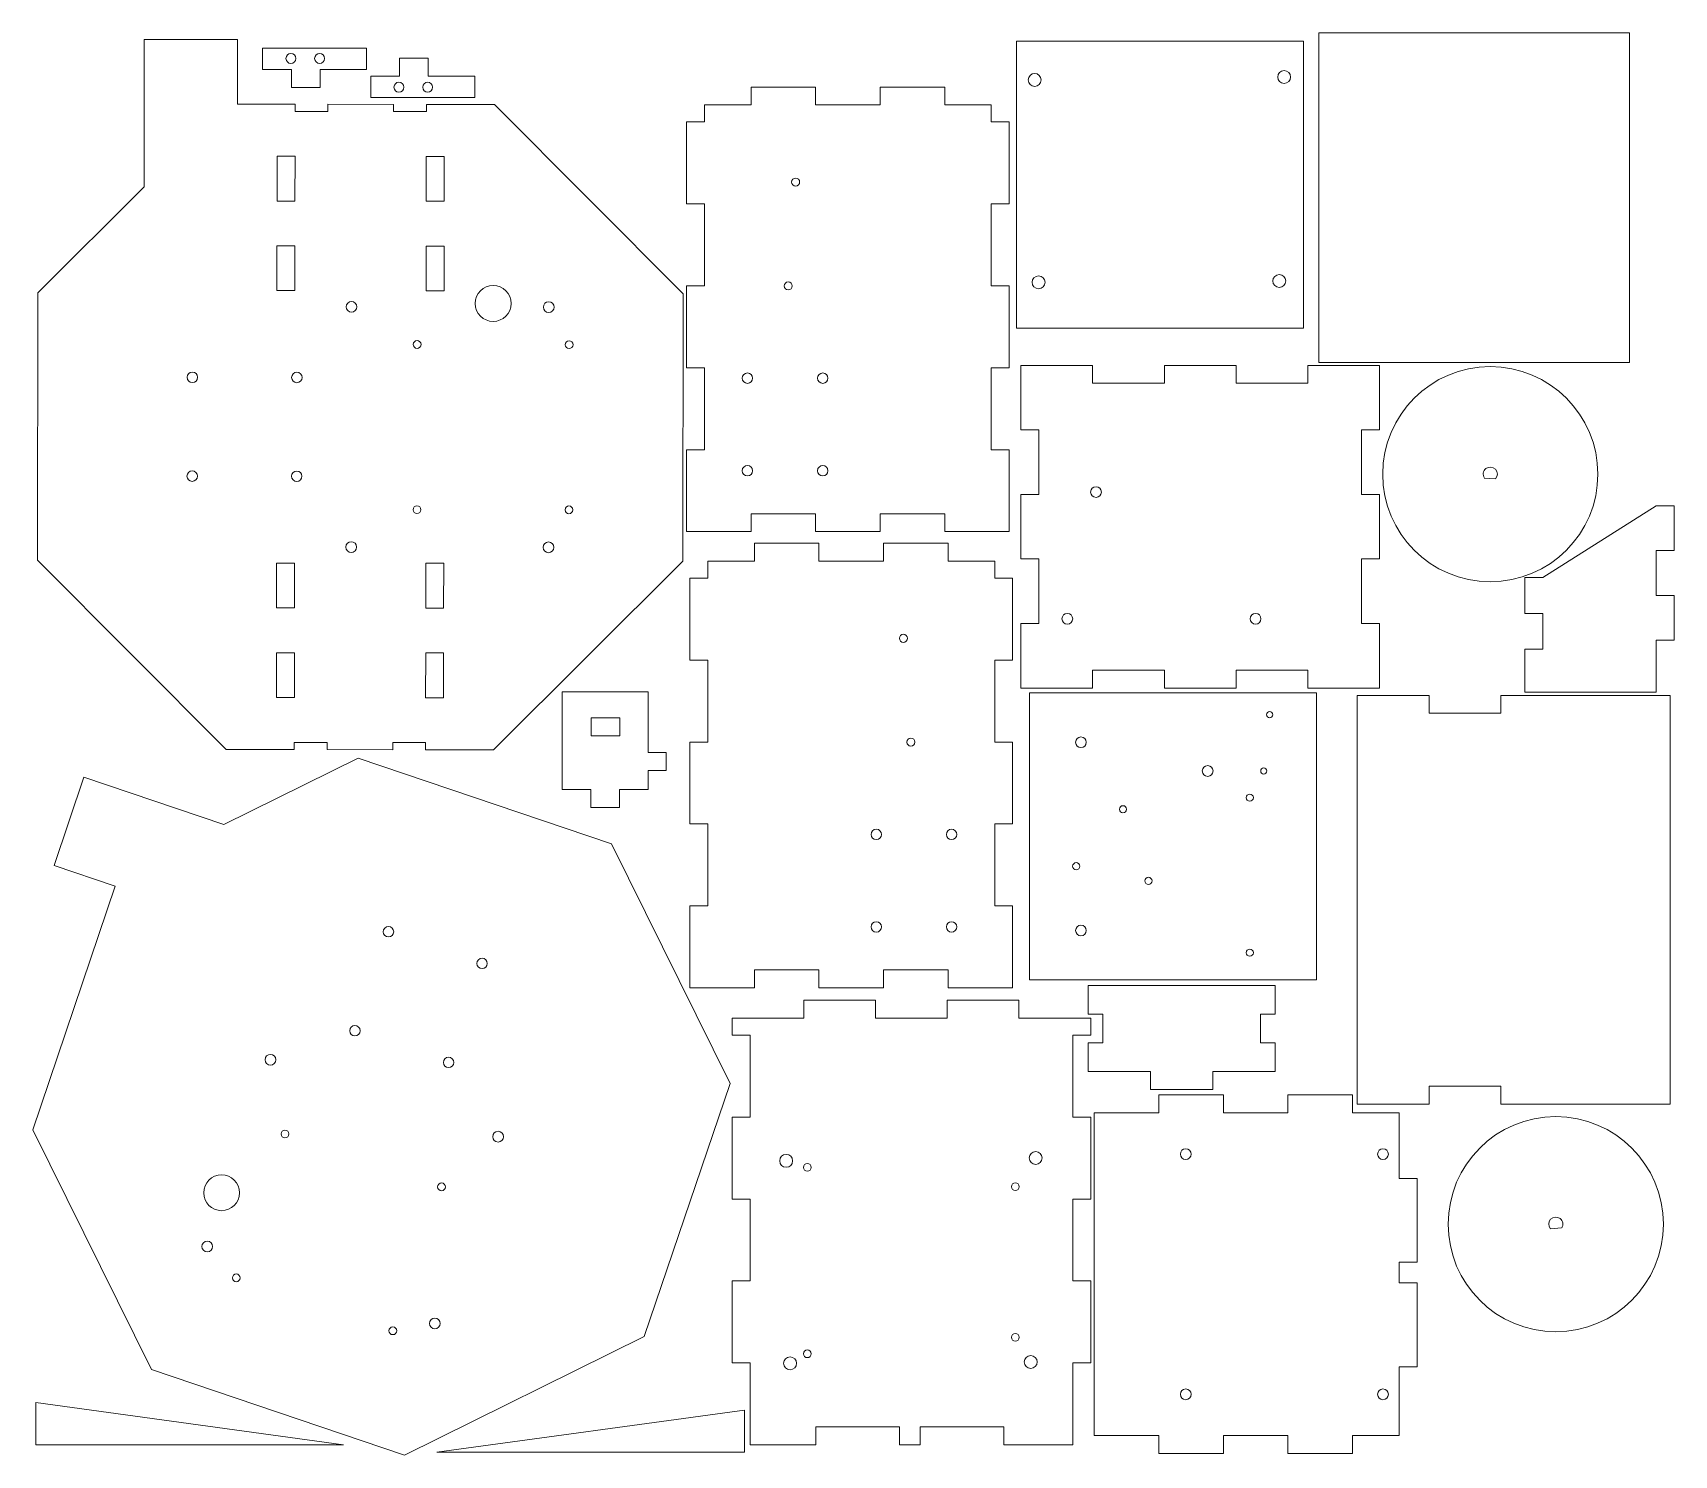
# Model space of a CAD drawing. Header units: inches. Extents: x 0.1 to 22.9, y 0.1 to 19.9.
import ezdxf

# ---------------------------------------------------------------- set-up
doc = ezdxf.new("R2010")
doc.units = ezdxf.units.IN
doc.header["$MEASUREMENT"] = 0

msp = doc.modelspace()

# ---------------------------------------------------------------- linework, layer by layer
at = {"color": 7, "linetype": 'Continuous', "lineweight": 15}
for p, q in [((17.986, 19.917), (17.986, 15.317)), ((22.316, 19.917), (17.986, 19.917)), ((22.316, 15.317), (22.316, 19.917)), ((1.609, 19.824), (1.606, 17.768)), ((2.909, 19.822), (1.609, 19.824)), ((2.908, 18.922), (2.909, 19.822)), ((3.26, 19.404), (3.26, 19.704)), ((3.26, 19.704), (4.71, 19.704)), ((4.71, 19.704), (4.71, 19.404)), ((13.77, 19.799), (13.77, 15.799)), ((17.77, 19.799), (13.77, 19.799)), ((17.77, 15.799), (17.77, 19.799)), ((5.566, 19.563), (5.166, 19.563)), ((5.166, 19.563), (5.166, 19.313)), ((5.566, 19.313), (5.566, 19.563)), ((3.66, 19.404), (3.26, 19.404)), ((3.66, 19.154), (3.66, 19.404)), ((4.06, 19.404), (4.06, 19.154)), ((4.71, 19.404), (4.06, 19.404)), ((4.766, 19.313), (4.766, 19.013)), ((5.166, 19.313), (4.766, 19.313)), ((6.216, 19.313), (5.566, 19.313)), ((6.216, 19.013), (6.216, 19.313)), ((4.06, 19.154), (3.66, 19.154)), ((4.766, 19.013), (6.216, 19.013)), ((10.969, 19.16), (10.069, 19.16)), ((10.069, 18.91), (10.069, 19.16)), ((10.969, 18.91), (10.969, 19.16)), ((12.769, 19.16), (11.869, 19.16)), ((11.869, 18.91), (11.869, 19.16)), ((12.769, 18.91), (12.769, 19.16)), ((3.713, 18.921), (2.908, 18.922)), ((3.713, 18.921), (3.713, 18.821)), ((4.17, 18.82), (3.713, 18.821)), ((4.171, 18.92), (4.17, 18.82)), ((5.086, 18.919), (4.171, 18.92)), ((5.086, 18.919), (5.085, 18.819)), ((5.543, 18.818), (5.085, 18.819)), ((5.543, 18.918), (5.543, 18.818)), ((6.492, 18.917), (5.543, 18.918)), ((9.124, 16.277), (6.492, 18.917)), ((9.419, 18.91), (9.419, 18.675)), ((9.419, 18.91), (10.069, 18.91)), ((10.969, 18.91), (11.869, 18.91)), ((12.769, 18.91), (13.419, 18.91)), ((13.419, 18.675), (13.419, 18.91)), ((9.169, 17.532), (9.169, 18.675)), ((9.419, 18.675), (9.169, 18.675)), ((13.669, 18.675), (13.419, 18.675)), ((13.669, 18.675), (13.669, 17.532)), ((3.462, 18.196), (3.461, 17.571)), ((3.462, 18.196), (3.712, 18.196)), ((3.711, 17.571), (3.712, 18.196)), ((5.541, 17.568), (5.542, 18.193)), ((5.542, 18.193), (5.792, 18.193)), ((5.791, 17.568), (5.792, 18.193)), ((1.606, 17.768), (0.124, 16.29)), ((3.461, 17.571), (3.711, 17.571)), ((5.541, 17.568), (5.791, 17.568)), ((9.169, 17.532), (9.419, 17.532)), ((9.419, 17.532), (9.419, 16.389)), ((13.419, 17.532), (13.669, 17.532)), ((13.419, 16.389), (13.419, 17.532)), ((3.46, 16.946), (3.459, 16.321)), ((3.46, 16.946), (3.71, 16.946)), ((3.709, 16.321), (3.71, 16.946)), ((5.539, 16.318), (5.54, 16.943)), ((5.54, 16.943), (5.79, 16.943)), ((5.789, 16.318), (5.79, 16.943)), ((0.124, 16.29), (0.119, 12.562)), ((3.459, 16.321), (3.709, 16.321)), ((5.539, 16.318), (5.789, 16.318)), ((9.119, 12.549), (9.124, 16.277)), ((9.169, 15.246), (9.169, 16.389)), ((9.419, 16.389), (9.169, 16.389)), ((13.669, 16.389), (13.419, 16.389)), ((13.669, 16.389), (13.669, 15.246)), ((13.77, 15.799), (17.77, 15.799)), ((9.169, 15.246), (9.419, 15.246)), ((9.419, 15.246), (9.419, 14.103)), ((13.419, 15.246), (13.669, 15.246)), ((13.419, 14.103), (13.419, 15.246)), ((13.832, 15.279), (13.832, 14.379)), ((14.832, 15.279), (13.832, 15.279)), ((14.832, 15.279), (14.832, 15.029)), ((15.832, 15.029), (15.832, 15.279)), ((16.832, 15.279), (15.832, 15.279)), ((16.832, 15.279), (16.832, 15.029)), ((17.832, 15.029), (17.832, 15.279)), ((18.832, 15.279), (17.832, 15.279)), ((17.986, 15.317), (22.316, 15.317)), ((18.832, 14.379), (18.832, 15.279)), ((14.832, 15.029), (15.832, 15.029)), ((16.832, 15.029), (17.832, 15.029)), ((14.082, 14.379), (13.832, 14.379)), ((14.082, 13.479), (14.082, 14.379)), ((18.832, 14.379), (18.582, 14.379)), ((18.582, 14.379), (18.582, 13.479)), ((9.419, 14.103), (9.169, 14.103)), ((9.169, 12.96), (9.169, 14.103)), ((13.669, 14.103), (13.419, 14.103)), ((13.669, 14.103), (13.669, 12.96)), ((20.45, 13.696), (20.293, 13.707)), ((13.832, 13.479), (14.082, 13.479)), ((13.832, 13.479), (13.832, 12.579)), ((18.582, 13.479), (18.832, 13.479)), ((18.832, 12.579), (18.832, 13.479)), ((22.69, 13.32), (21.11, 12.32)), ((22.69, 13.32), (22.94, 13.32)), ((22.94, 13.32), (22.94, 12.695)), ((10.069, 13.21), (10.969, 13.21)), ((10.069, 12.96), (10.069, 13.21)), ((10.969, 13.21), (10.969, 12.96)), ((11.869, 13.21), (12.769, 13.21)), ((11.869, 12.96), (11.869, 13.21)), ((12.769, 13.21), (12.769, 12.96)), ((10.069, 12.96), (9.169, 12.96)), ((11.869, 12.96), (10.969, 12.96)), ((13.669, 12.96), (12.769, 12.96)), ((10.116, 12.547), (10.116, 12.797)), ((10.116, 12.797), (11.016, 12.797)), ((11.016, 12.547), (11.016, 12.797)), ((11.916, 12.547), (11.916, 12.797)), ((11.916, 12.797), (12.816, 12.797)), ((12.816, 12.547), (12.816, 12.797)), ((22.94, 12.695), (22.69, 12.695)), ((22.69, 12.07), (22.69, 12.695)), ((0.119, 12.562), (2.752, 9.922)), ((3.454, 12.521), (3.453, 11.896)), ((3.704, 12.521), (3.454, 12.521)), ((3.704, 12.521), (3.703, 11.896)), ((5.534, 12.518), (5.533, 11.893)), ((5.784, 12.518), (5.534, 12.518)), ((5.784, 12.518), (5.783, 11.893)), ((6.48, 9.917), (9.119, 12.549)), ((9.466, 12.312), (9.466, 12.547)), ((10.116, 12.547), (9.466, 12.547)), ((11.916, 12.547), (11.016, 12.547)), ((13.466, 12.547), (12.816, 12.547)), ((13.466, 12.547), (13.466, 12.312)), ((14.082, 12.579), (13.832, 12.579)), ((14.082, 11.679), (14.082, 12.579)), ((18.832, 12.579), (18.582, 12.579)), ((18.582, 12.579), (18.582, 11.679)), ((9.216, 12.312), (9.216, 11.169)), ((9.216, 12.312), (9.466, 12.312)), ((13.466, 12.312), (13.716, 12.312)), ((13.716, 11.169), (13.716, 12.312)), ((20.86, 11.82), (20.86, 12.32)), ((20.86, 12.32), (21.11, 12.32)), ((22.69, 12.07), (22.94, 12.07)), ((22.94, 12.07), (22.94, 11.445)), ((3.703, 11.896), (3.453, 11.896)), ((5.783, 11.893), (5.533, 11.893)), ((13.832, 11.679), (14.082, 11.679)), ((13.832, 11.679), (13.832, 10.779)), ((18.582, 11.679), (18.832, 11.679)), ((18.832, 10.779), (18.832, 11.679)), ((21.11, 11.82), (20.86, 11.82)), ((21.11, 11.82), (21.11, 11.32)), ((22.94, 11.445), (22.69, 11.445)), ((22.69, 10.72), (22.69, 11.445)), ((3.453, 11.271), (3.452, 10.646)), ((3.703, 11.271), (3.453, 11.271)), ((3.703, 11.271), (3.702, 10.646)), ((5.533, 11.268), (5.532, 10.643)), ((5.783, 11.268), (5.533, 11.268)), ((5.783, 11.268), (5.782, 10.643)), ((20.86, 11.32), (21.11, 11.32)), ((20.86, 10.72), (20.86, 11.32)), ((9.466, 11.169), (9.216, 11.169)), ((9.466, 10.026), (9.466, 11.169)), ((13.716, 11.169), (13.466, 11.169)), ((13.466, 11.169), (13.466, 10.026)), ((14.832, 11.029), (14.832, 10.779)), ((15.832, 11.029), (14.832, 11.029)), ((15.832, 10.779), (15.832, 11.029)), ((17.832, 11.029), (16.832, 11.029)), ((16.832, 11.029), (16.832, 10.779)), ((17.832, 10.779), (17.832, 11.029)), ((13.832, 10.779), (14.832, 10.779)), ((15.832, 10.779), (16.832, 10.779)), ((17.832, 10.779), (18.832, 10.779)), ((3.702, 10.646), (3.452, 10.646)), ((5.782, 10.643), (5.532, 10.643)), ((7.434, 10.724), (7.434, 9.364)), ((8.634, 10.724), (7.434, 10.724)), ((8.634, 9.879), (8.634, 10.724)), ((17.952, 10.71), (13.952, 10.71)), ((13.952, 10.71), (13.952, 6.71)), ((17.952, 6.71), (17.952, 10.71)), ((18.522, 10.676), (18.522, 4.976)), ((19.522, 10.676), (18.522, 10.676)), ((19.522, 10.426), (19.522, 10.676)), ((20.522, 10.426), (20.522, 10.676)), ((22.885, 10.676), (20.522, 10.676)), ((20.86, 10.72), (22.69, 10.72)), ((22.885, 10.676), (22.885, 4.976)), ((8.24, 10.364), (7.84, 10.364)), ((7.84, 10.364), (7.84, 10.114)), ((8.24, 10.364), (8.24, 10.114)), ((20.522, 10.426), (19.522, 10.426)), ((8.24, 10.114), (7.84, 10.114)), ((2.752, 9.922), (3.701, 9.921)), ((4.158, 10.02), (3.701, 10.021)), ((3.701, 9.921), (3.701, 10.021)), ((4.158, 10.02), (4.158, 9.92)), ((4.158, 9.92), (5.073, 9.919)), ((5.531, 10.018), (5.073, 10.019)), ((5.073, 10.019), (5.073, 9.919)), ((5.531, 9.918), (5.531, 10.018)), ((5.531, 9.918), (6.48, 9.917)), ((8.884, 9.879), (8.634, 9.879)), ((8.884, 9.629), (8.884, 9.879)), ((9.216, 10.026), (9.216, 8.883)), ((9.216, 10.026), (9.466, 10.026)), ((13.466, 10.026), (13.716, 10.026)), ((13.716, 8.883), (13.716, 10.026)), ((2.721, 8.875), (4.592, 9.8)), ((4.592, 9.8), (8.123, 8.606)), ((8.634, 9.629), (8.884, 9.629)), ((8.634, 9.364), (8.634, 9.629)), ((0.353, 8.303), (0.769, 9.534)), ((0.769, 9.534), (2.721, 8.875)), ((7.434, 9.364), (7.834, 9.364)), ((7.834, 9.364), (7.834, 9.114)), ((8.234, 9.114), (8.234, 9.364)), ((8.234, 9.364), (8.634, 9.364)), ((7.834, 9.114), (8.234, 9.114)), ((9.466, 8.883), (9.216, 8.883)), ((9.466, 7.74), (9.466, 8.883)), ((13.716, 8.883), (13.466, 8.883)), ((13.466, 8.883), (13.466, 7.74)), ((8.123, 8.606), (9.776, 5.264)), ((1.205, 8.015), (0.353, 8.303)), ((0.056, 4.616), (1.205, 8.015)), ((9.216, 7.74), (9.216, 6.597)), ((9.216, 7.74), (9.466, 7.74)), ((13.466, 7.74), (13.716, 7.74)), ((13.716, 6.597), (13.716, 7.74)), ((11.016, 6.847), (10.116, 6.847)), ((10.116, 6.847), (10.116, 6.597)), ((11.016, 6.597), (11.016, 6.847)), ((12.816, 6.847), (11.916, 6.847)), ((11.916, 6.847), (11.916, 6.597)), ((12.816, 6.597), (12.816, 6.847)), ((13.952, 6.71), (17.952, 6.71)), ((9.216, 6.597), (10.116, 6.597)), ((10.805, 6.424), (11.805, 6.424)), ((10.805, 6.174), (10.805, 6.424)), ((11.016, 6.597), (11.916, 6.597)), ((11.805, 6.174), (11.805, 6.424)), ((12.805, 6.174), (12.805, 6.424)), ((12.805, 6.424), (13.805, 6.424)), ((12.816, 6.597), (13.716, 6.597)), ((13.805, 6.174), (13.805, 6.424)), ((17.379, 6.629), (14.769, 6.629)), ((14.769, 6.629), (14.769, 6.229)), ((17.379, 6.229), (17.379, 6.629)), ((14.769, 6.229), (14.974, 6.229)), ((14.974, 6.229), (14.974, 5.829)), ((17.174, 6.229), (17.379, 6.229)), ((17.174, 6.229), (17.174, 5.829)), ((9.805, 5.938), (9.805, 6.174)), ((9.805, 6.174), (10.805, 6.174)), ((11.805, 6.174), (12.805, 6.174)), ((13.805, 6.174), (14.805, 6.174)), ((14.805, 5.938), (14.805, 6.174)), ((9.805, 5.938), (10.055, 5.938)), ((10.055, 5.938), (10.055, 4.795)), ((14.805, 5.938), (14.555, 5.938)), ((14.555, 4.795), (14.555, 5.938)), ((14.769, 5.829), (14.769, 5.429)), ((14.769, 5.829), (14.974, 5.829)), ((17.174, 5.829), (17.379, 5.829)), ((17.379, 5.429), (17.379, 5.829)), ((9.776, 5.264), (8.581, 1.733)), ((14.769, 5.429), (15.639, 5.429)), ((15.639, 5.429), (15.639, 5.179)), ((16.509, 5.429), (17.379, 5.429)), ((16.509, 5.179), (16.509, 5.429)), ((15.639, 5.179), (16.509, 5.179)), ((15.755, 5.104), (15.755, 4.854)), ((15.755, 5.104), (16.655, 5.104)), ((16.655, 5.104), (16.655, 4.854)), ((17.555, 5.104), (17.555, 4.854)), ((17.555, 5.104), (18.455, 5.104)), ((18.455, 5.104), (18.455, 4.854)), ((19.522, 4.976), (19.522, 5.226)), ((20.522, 5.226), (19.522, 5.226)), ((20.522, 4.976), (20.522, 5.226)), ((15.755, 4.854), (14.855, 4.854)), ((14.855, 0.354), (14.855, 4.854)), ((17.555, 4.854), (16.655, 4.854)), ((19.105, 4.854), (18.455, 4.854)), ((18.522, 4.976), (19.522, 4.976)), ((19.105, 3.938), (19.105, 4.854)), ((20.522, 4.976), (22.885, 4.976)), ((1.708, 1.274), (0.056, 4.616)), ((9.805, 3.652), (9.805, 4.795)), ((9.805, 4.795), (10.055, 4.795)), ((14.805, 4.795), (14.555, 4.795)), ((14.805, 3.652), (14.805, 4.795)), ((19.105, 3.938), (19.355, 3.938)), ((19.355, 3.938), (19.355, 2.771)), ((9.805, 3.652), (10.055, 3.652)), ((10.055, 3.652), (10.055, 2.51)), ((14.805, 3.652), (14.555, 3.652)), ((14.555, 2.51), (14.555, 3.652)), ((21.214, 3.238), (21.371, 3.249)), ((19.105, 2.484), (19.105, 2.771)), ((19.105, 2.771), (19.355, 2.771)), ((9.805, 1.367), (9.805, 2.51)), ((9.805, 2.51), (10.055, 2.51)), ((14.805, 2.51), (14.555, 2.51)), ((14.805, 1.367), (14.805, 2.51)), ((19.355, 2.484), (19.105, 2.484)), ((19.355, 2.484), (19.355, 1.314)), ((8.581, 1.733), (5.24, 0.08)), ((5.24, 0.08), (1.708, 1.274)), ((9.805, 1.367), (10.055, 1.367)), ((10.055, 1.367), (10.055, 0.224)), ((14.805, 1.367), (14.555, 1.367)), ((14.555, 0.224), (14.555, 1.367)), ((19.105, 0.354), (19.105, 1.314)), ((19.355, 1.314), (19.105, 1.314)), ((0.096, 0.814), (0.096, 0.226)), ((4.386, 0.226), (0.096, 0.814)), ((5.688, 0.122), (9.978, 0.709)), ((9.978, 0.709), (9.978, 0.122)), ((12.139, 0.474), (10.972, 0.474)), ((10.972, 0.474), (10.972, 0.224)), ((12.139, 0.224), (12.139, 0.474)), ((12.425, 0.224), (12.425, 0.474)), ((12.425, 0.474), (13.595, 0.474)), ((13.595, 0.474), (13.595, 0.224)), ((14.855, 0.354), (15.755, 0.354)), ((15.755, 0.104), (15.755, 0.354)), ((16.655, 0.354), (17.555, 0.354)), ((16.655, 0.104), (16.655, 0.354)), ((17.555, 0.104), (17.555, 0.354)), ((18.455, 0.354), (19.105, 0.354)), ((18.455, 0.104), (18.455, 0.354)), ((0.096, 0.226), (4.386, 0.226)), ((9.978, 0.122), (5.688, 0.122)), ((10.972, 0.224), (10.055, 0.224)), ((12.425, 0.224), (12.139, 0.224)), ((14.555, 0.224), (13.595, 0.224)), ((16.655, 0.104), (15.755, 0.104)), ((18.455, 0.104), (17.555, 0.104))]:
    msp.add_line(p, q, dxfattribs=at)
for centre, radius in [((3.654, 19.559), 0.069), ((4.054, 19.559), 0.069), ((5.16, 19.158), 0.069), ((5.56, 19.158), 0.069), ((14.024, 19.26), 0.09), ((17.502, 19.3), 0.09), ((10.691, 17.835), 0.056), ((14.078, 16.437), 0.09), ((17.434, 16.456), 0.09), ((6.474, 16.142), 0.25), ((10.587, 16.387), 0.056), ((4.499, 16.095), 0.075), ((7.249, 16.091), 0.075), ((5.414, 15.57), 0.054), ((7.533, 15.567), 0.054), ((2.28, 15.112), 0.0728), ((3.737, 15.11), 0.0728), ((10.019, 15.1), 0.0725), ((11.069, 15.1), 0.0725), ((20.376, 13.761), 1.5), ((2.278, 13.734), 0.0728), ((3.735, 13.732), 0.0728), ((10.019, 13.81), 0.0725), ((11.069, 13.81), 0.0725), ((14.879, 13.512), 0.0747), ((5.411, 13.266), 0.054), ((7.53, 13.264), 0.054), ((4.495, 12.745), 0.075), ((7.245, 12.741), 0.075), ((14.479, 11.745), 0.0747), ((17.104, 11.745), 0.0747), ((12.194, 11.472), 0.056), ((17.3, 10.406), 0.0433), ((12.298, 10.024), 0.056), ((14.669, 10.022), 0.0747), ((16.436, 9.622), 0.0747), ((17.218, 9.623), 0.0433), ((17.023, 9.25), 0.05), ((15.255, 9.088), 0.05), ((11.816, 8.737), 0.0725), ((12.866, 8.737), 0.0725), ((14.603, 8.294), 0.05), ((15.61, 8.089), 0.05), ((5.014, 7.38), 0.0728), ((11.816, 7.447), 0.0725), ((12.866, 7.447), 0.0725), ((14.669, 7.397), 0.0747), ((17.023, 7.088), 0.05), ((6.319, 6.938), 0.0728), ((4.547, 6), 0.0728), ((3.369, 5.595), 0.075), ((5.852, 5.558), 0.0728), ((3.571, 4.56), 0.054), ((6.542, 4.522), 0.075), ((21.289, 3.302), 1.5), ((16.13, 4.279), 0.075), ((18.88, 4.279), 0.075), ((10.559, 4.185), 0.09), ((10.855, 4.094), 0.054), ((14.038, 4.225), 0.09), ((2.688, 3.74), 0.25), ((5.754, 3.822), 0.054), ((13.755, 3.824), 0.054), ((2.488, 2.99), 0.075), ((2.892, 2.553), 0.054), ((5.075, 1.815), 0.054), ((5.661, 1.917), 0.075), ((13.755, 1.724), 0.054), ((10.614, 1.361), 0.09), ((10.855, 1.494), 0.054), ((13.969, 1.38), 0.09), ((16.13, 0.929), 0.075), ((18.88, 0.929), 0.075)]:
    msp.add_circle(centre, radius, dxfattribs=at)
for centre, start, end in [((20.376, 13.761), 319.0889, 212.8287), ((21.289, 3.302), 327.1713, 220.9111)]:
    msp.add_arc(centre, 0.0984, start, end, dxfattribs=at)

doc.saveas('drawing.dxf')
